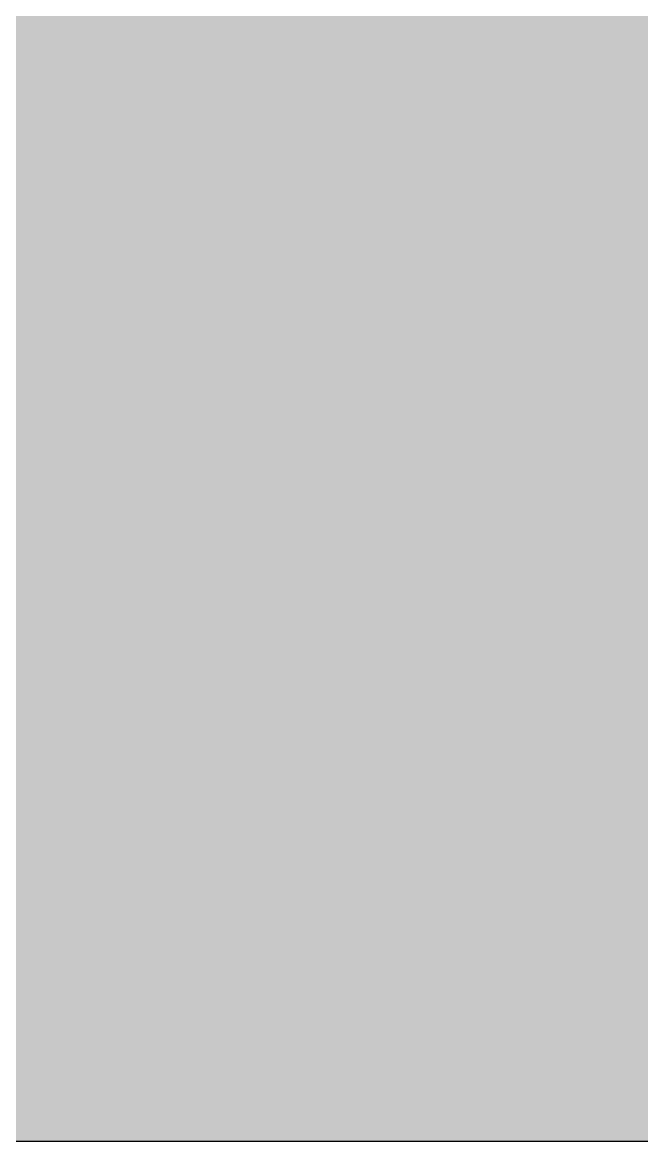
# Model space of a CAD drawing. Header units: millimetres. Extents: x 0 to 423, y 0 to 176.
# Drawn here: x 193.3 to 258.2, y 0.1 to 117.2 of the extents above; entities that cross this region are included whole.
import ezdxf

# ---------------------------------------------------------------- set-up
doc = ezdxf.new("R2010")
doc.units = ezdxf.units.MM

msp = doc.modelspace()

# ---------------------------------------------------------------- hatches: boundary and pattern name
msp.add_hatch(color=254).paths.add_polyline_path([(21.2189, 0.0536), (20.955, 0.0533), (20.6934, 0.0584), (20.4292, 0.066), (20.1676, 0.0787), (19.906, 0.094), (19.6469, 0.1118), (19.3853, 0.1321), (19.1262, 0.1549), (18.8671, 0.1829), (18.608, 0.2134), (18.349, 0.2464), (18.0924, 0.2845), (17.8359, 0.3251), (17.5793, 0.3683), (17.3253, 0.414), (17.0688, 0.4623), (16.8148, 0.5156), (16.5633, 0.5715), (16.3093, 0.6299), (16.0579, 0.6909), (15.809, 0.7544), (15.56, 0.823), (15.3111, 0.8941), (15.0622, 0.9677), (14.8158, 1.0439), (14.5694, 1.1227), (14.3256, 1.2065), (14.0818, 1.2903), (13.8379, 1.3792), (13.5966, 1.4707), (13.3579, 1.5646), (13.1191, 1.6637), (12.8803, 1.7628), (12.6441, 1.8669), (12.4079, 1.9736), (12.1742, 2.0803), (11.9405, 2.192), (11.7094, 2.3089), (11.4808, 2.4257), (11.2522, 2.5451), (11.0236, 2.6695), (10.7975, 2.794), (10.574, 2.9235), (10.3505, 3.0556), (10.1295, 3.1877), (9.9111, 3.3249), (9.6926, 3.4646), (9.4742, 3.6068), (9.2608, 3.7541), (9.0475, 3.9014), (8.8341, 4.0513), (8.6258, 4.2037), (8.4176, 4.3612), (8.2118, 4.5187), (8.0061, 4.6812), (7.8029, 4.8438), (7.6022, 5.0114), (7.4041, 5.1816), (7.206, 5.3518), (7.0129, 5.527), (6.8174, 5.7048), (6.6269, 5.8826), (6.4389, 6.0655), (6.2509, 6.2509), (6.0655, 6.4389), (5.8852, 6.6269), (5.7048, 6.8174), (5.527, 7.0104), (5.3518, 7.206), (5.1816, 7.4041), (5.0114, 7.6022), (4.8463, 7.8029), (4.6812, 8.0061), (4.5187, 8.2118), (4.3612, 8.4176), (4.2062, 8.6258), (4.0513, 8.8341), (3.9014, 9.0475), (3.7541, 9.2608), (3.6068, 9.4742), (3.4646, 9.6926), (3.3249, 9.9085), (3.1877, 10.1295), (3.0556, 10.3505), (2.9235, 10.574), (2.794, 10.7975), (2.6695, 11.0236), (2.5451, 11.2522), (2.4257, 11.4808), (2.3063, 11.7094), (2.192, 11.9405), (2.0803, 12.1742), (1.971, 12.4079), (1.8669, 12.6441), (1.7628, 12.8803), (1.6637, 13.1191), (1.5646, 13.3579), (1.4707, 13.5966), (1.3792, 13.8379), (1.2903, 14.0818), (1.2065, 14.3256), (1.1227, 14.5694), (1.0439, 14.8158), (0.9652, 15.0622), (0.8915, 15.3111), (0.823, 15.56), (0.7544, 15.809), (0.6883, 16.0604), (0.6274, 16.3093), (0.569, 16.5633), (0.5131, 16.8148), (0.4623, 17.0688), (0.4115, 17.3253), (0.3658, 17.5793), (0.3226, 17.8359), (0.2819, 18.0924), (0.2464, 18.3515), (0.2134, 18.608), (0.1829, 18.8671), (0.1549, 19.1262), (0.1295, 19.3878), (0.1092, 19.6469), (0.0914, 19.9085), (0.0762, 20.1701), (0.066, 20.4318), (0.0584, 20.6934), (0.0533, 20.955), (0.0508, 21.2192), (0.0522, 155.2758), (0.0533, 155.5369), (0.0584, 155.8011), (0.066, 156.0627), (0.0762, 156.3243), (0.0914, 156.5859), (0.1092, 156.845), (0.1295, 157.1066), (0.1549, 157.3657), (0.1829, 157.6248), (0.2134, 157.8839), (0.2464, 158.1429), (0.2819, 158.3995), (0.3226, 158.656), (0.3658, 158.9126), (0.4115, 159.1691), (0.4623, 159.4231), (0.5131, 159.6771), (0.569, 159.9286), (0.6274, 160.1826), (0.6883, 160.434), (0.7544, 160.6829), (0.823, 160.9344), (0.8915, 161.1833), (0.9652, 161.4297), (1.0439, 161.6761), (1.1227, 161.9225), (1.2065, 162.1663), (1.2903, 162.4101), (1.3792, 162.654), (1.4707, 162.8953), (1.5646, 163.134), (1.6637, 163.3728), (1.7628, 163.6116), (1.8669, 163.8478), (1.971, 164.084), (2.0803, 164.3177), (2.192, 164.5514), (2.3063, 164.7825), (2.4257, 165.0111), (2.5451, 165.2397), (2.6695, 165.4683), (2.794, 165.6944), (2.9235, 165.9179), (3.0556, 166.1414), (3.1877, 166.3624), (3.3249, 166.5834), (3.4646, 166.7993), (3.6068, 167.0177), (3.7541, 167.2311), (3.9014, 167.4444), (4.0513, 167.6578), (4.2062, 167.8661), (4.3612, 168.0743), (4.5187, 168.2801), (4.6812, 168.4858), (4.8463, 168.689), (5.0114, 168.8897), (5.1816, 169.0878), (5.3518, 169.2859), (5.527, 169.4815), (5.7048, 169.6745), (5.8852, 169.865), (6.0655, 170.053), (6.2509, 170.241), (6.4389, 170.4264), (6.6269, 170.6093), (6.8174, 170.7871), (7.0129, 170.9649), (7.206, 171.1401), (7.4041, 171.3103), (7.6022, 171.4805), (7.8029, 171.6481), (8.0061, 171.8107), (8.2118, 171.9732), (8.4176, 172.1307), (8.6258, 172.2882), (8.8341, 172.4406), (9.0475, 172.5905), (9.2608, 172.7378), (9.4742, 172.8851), (9.6926, 173.0273), (9.9111, 173.167), (10.1295, 173.3042), (10.3505, 173.4388), (10.574, 173.5684), (10.7975, 173.6979), (11.0236, 173.8249), (11.2522, 173.9468), (11.4808, 174.0662), (11.7094, 174.1856), (11.9405, 174.2999), (12.1742, 174.4116), (12.4079, 174.5209), (12.6441, 174.625), (12.8803, 174.7291), (13.1191, 174.8307), (13.3579, 174.9273), (13.5966, 175.0212), (13.8379, 175.1127), (14.0818, 175.2016), (14.3256, 175.2879), (14.5694, 175.3692), (14.8158, 175.4505), (15.0622, 175.5267), (15.3111, 175.6004), (15.56, 175.6715), (15.809, 175.7375), (16.0579, 175.8036), (16.3093, 175.8645), (16.5633, 175.9229), (16.8148, 175.9788), (17.0688, 176.0296), (17.3253, 176.0804), (17.5793, 176.1261), (17.8359, 176.1693), (18.0924, 176.21), (18.349, 176.2455), (18.608, 176.2785), (18.8671, 176.309), (19.1262, 176.337), (19.3853, 176.3624), (19.6469, 176.3827), (19.906, 176.4005), (20.1676, 176.4157), (20.4292, 176.4259), (20.6934, 176.4335), (20.955, 176.4386), (21.2166, 176.4411), (402.2189, 176.4425), (402.4808, 176.4386), (402.7424, 176.4335), (403.0066, 176.4259), (403.2682, 176.4157), (403.5298, 176.4005), (403.7889, 176.3827), (404.0505, 176.3624), (404.3096, 176.337), (404.5687, 176.309), (404.8277, 176.2785), (405.0868, 176.2455), (405.3434, 176.21), (405.5999, 176.1693), (405.8564, 176.1261), (406.113, 176.0804), (406.367, 176.0296), (406.621, 175.9788), (406.875, 175.9229), (407.1264, 175.8645), (407.3779, 175.8036), (407.6268, 175.7375), (407.8783, 175.6715), (408.1272, 175.6004), (408.3736, 175.5267), (408.62, 175.4505), (408.8663, 175.3692), (409.1102, 175.2879), (409.354, 175.2016), (409.5979, 175.1127), (409.8392, 175.0212), (410.0805, 174.9273), (410.3192, 174.8307), (410.5554, 174.7291), (410.7942, 174.625), (411.0279, 174.5209), (411.2616, 174.4116), (411.4952, 174.2999), (411.7264, 174.1856), (411.9575, 174.0662), (412.1861, 173.9468), (412.4122, 173.8249), (412.6382, 173.6979), (412.8643, 173.5684), (413.0853, 173.4388), (413.3063, 173.3042), (413.5272, 173.167), (413.7457, 173.0273), (413.9616, 172.8851), (414.1775, 172.7378), (414.3908, 172.5905), (414.6017, 172.4406), (414.8125, 172.2882), (415.0208, 172.1307), (415.2265, 171.9732), (415.4297, 171.8107), (415.6329, 171.6481), (415.8336, 171.4805), (416.0342, 171.3103), (416.2298, 171.1401), (416.4254, 170.9649), (416.6184, 170.7871), (416.8089, 170.6093), (416.9994, 170.4264), (417.1848, 170.241), (417.3703, 170.053), (417.5531, 169.865), (417.7335, 169.6745), (417.9087, 169.4815), (418.084, 169.2859), (418.2567, 169.0878), (418.4244, 168.8897), (418.592, 168.689), (418.7546, 168.4858), (418.9171, 168.2801), (419.0746, 168.0743), (419.2321, 167.8661), (419.3845, 167.6578), (419.5369, 167.4444), (419.6842, 167.2311), (419.829, 167.0177), (419.9712, 166.7993), (420.1109, 166.5834), (420.2481, 166.3624), (420.3827, 166.1414), (420.5148, 165.9179), (420.6418, 165.6944), (420.7688, 165.4683), (420.8907, 165.2397), (421.0126, 165.0111), (421.1295, 164.7825), (421.2438, 164.5514), (421.3555, 164.3177), (421.4647, 164.084), (421.5689, 163.8478), (421.673, 163.6116), (421.7746, 163.3728), (421.8711, 163.134), (421.9651, 162.8953), (422.0566, 162.654), (422.1455, 162.4101), (422.2318, 162.1663), (422.3131, 161.9225), (422.3918, 161.6761), (422.4706, 161.4297), (422.5442, 161.1833), (422.6128, 160.9344), (422.6814, 160.6829), (422.7449, 160.434), (422.8084, 160.1826), (422.8668, 159.9286), (422.9227, 159.6771), (422.9735, 159.4231), (423.0243, 159.1691), (423.07, 158.9126), (423.1132, 158.656), (423.1513, 158.3995), (423.1894, 158.1429), (423.2224, 157.8839), (423.2529, 157.6248), (423.2808, 157.3657), (423.3037, 157.1066), (423.3266, 156.845), (423.3443, 156.5859), (423.357, 156.3243), (423.3697, 156.0627), (423.3774, 155.8011), (423.3824, 155.5369), (423.385, 155.2753), (423.3855, 21.2203), (423.3824, 20.955), (423.3774, 20.6934), (423.3697, 20.4318), (423.357, 20.1701), (423.3443, 19.9085), (423.3266, 19.6469), (423.3037, 19.3878), (423.2808, 19.1262), (423.2529, 18.8671), (423.2224, 18.608), (423.1894, 18.3515), (423.1513, 18.0924), (423.1132, 17.8359), (423.07, 17.5793), (423.0243, 17.3253), (422.9735, 17.0688), (422.9227, 16.8148), (422.8668, 16.5633), (422.8084, 16.3093), (422.7449, 16.0604), (422.6814, 15.809), (422.6128, 15.56), (422.5442, 15.3111), (422.4706, 15.0622), (422.3918, 14.8158), (422.3131, 14.5694), (422.2318, 14.3256), (422.1455, 14.0818), (422.0566, 13.8379), (421.9651, 13.5966), (421.8711, 13.3579), (421.7746, 13.1191), (421.673, 12.8803), (421.5689, 12.6441), (421.4647, 12.4079), (421.3555, 12.1742), (421.2438, 11.9405), (421.1295, 11.7094), (421.0126, 11.4808), (420.8907, 11.2522), (420.7688, 11.0236), (420.6418, 10.7975), (420.5148, 10.574), (420.3827, 10.3505), (420.2481, 10.1295), (420.1109, 9.9085), (419.9712, 9.6926), (419.829, 9.4742), (419.6842, 9.2608), (419.5369, 9.0475), (419.3845, 8.8341), (419.2321, 8.6258), (419.0746, 8.4176), (418.9171, 8.2118), (418.7546, 8.0061), (418.592, 7.8029), (418.4244, 7.6022), (418.2567, 7.4041), (418.084, 7.206), (417.9087, 7.0104), (417.7335, 6.8174), (417.5531, 6.6269), (417.3703, 6.4389), (417.1848, 6.2509), (416.9994, 6.0655), (416.8089, 5.8826), (416.6184, 5.7048), (416.4254, 5.527), (416.2298, 5.3518), (416.0342, 5.1816), (415.8336, 5.0114), (415.6329, 4.8438), (415.4297, 4.6812), (415.2265, 4.5187), (415.0208, 4.3612), (414.8125, 4.2037), (414.6017, 4.0513), (414.3908, 3.9014), (414.1775, 3.7541), (413.9616, 3.6068), (413.7457, 3.4646), (413.5272, 3.3249), (413.3063, 3.1877), (413.0853, 3.0556), (412.8643, 2.9235), (412.6382, 2.794), (412.4122, 2.6695), (412.1861, 2.5451), (411.9575, 2.4257), (411.7264, 2.3089), (411.4952, 2.192), (411.2616, 2.0803), (411.0279, 1.9736), (410.7942, 1.8669), (410.5554, 1.7628), (410.3192, 1.6637), (410.0805, 1.5646), (409.8392, 1.4707), (409.5979, 1.3792), (409.354, 1.2903), (409.1102, 1.2065), (408.8663, 1.1227), (408.62, 1.0439), (408.3736, 0.9677), (408.1272, 0.8941), (407.8783, 0.823), (407.6268, 0.7544), (407.3779, 0.6909), (407.1264, 0.6299), (406.875, 0.5715), (406.621, 0.5156), (406.367, 0.4623), (406.113, 0.414), (405.8564, 0.3683), (405.5999, 0.3251), (405.3434, 0.2845), (405.0868, 0.2464), (404.8277, 0.2134), (404.5687, 0.1829), (404.3096, 0.1549), (404.0505, 0.1321), (403.7889, 0.1118), (403.5298, 0.094), (403.2682, 0.0787), (403.0066, 0.066), (402.7424, 0.0584), (402.4808, 0.0533), (402.2166, 0.0533)])
h = msp.add_hatch(color=59)
h.paths.add_polyline_path([(21.2189, 5.3453), (21.021, 5.3442), (20.8229, 5.3492), (20.6273, 5.3543), (20.4318, 5.3645), (20.2336, 5.3746), (20.0381, 5.3873), (19.8425, 5.4026), (19.6494, 5.4229), (19.4539, 5.4432), (19.2608, 5.4661), (19.0678, 5.4915), (18.8747, 5.5169), (18.6817, 5.5474), (18.4887, 5.5804), (18.2982, 5.6159), (18.1077, 5.6515), (17.9172, 5.6921), (17.7267, 5.7328), (17.5362, 5.776), (17.3482, 5.8217), (17.1602, 5.8699), (16.9723, 5.9207), (16.7869, 5.9741), (16.6014, 6.03), (16.416, 6.0884), (16.2306, 6.1468), (16.0477, 6.2103), (15.8648, 6.2738), (15.6845, 6.3398), (15.5016, 6.4084), (15.3213, 6.4795), (15.1435, 6.5532), (14.9657, 6.6269), (14.7879, 6.7056), (14.6101, 6.7843), (14.4348, 6.8656), (14.2596, 6.9494), (14.0868, 7.0358), (13.9141, 7.1222), (13.7439, 7.2136), (13.5712, 7.305), (13.4036, 7.4016), (13.2359, 7.4981), (13.0683, 7.5946), (12.9007, 7.6962), (12.7356, 7.7978), (12.573, 7.9045), (12.4104, 8.0112), (12.2504, 8.1204), (12.0904, 8.2296), (11.9304, 8.3439), (11.7729, 8.4582), (11.618, 8.575), (11.463, 8.6944), (11.3081, 8.8163), (11.1582, 8.9383), (11.0058, 9.0627), (10.856, 9.1897), (10.7086, 9.3193), (10.5639, 9.4513), (10.4191, 9.5834), (10.2743, 9.718), (10.1321, 9.8552), (9.9924, 9.9924), (9.8527, 10.1346), (9.718, 10.2743), (9.5834, 10.4191), (9.4488, 10.5639), (9.3193, 10.7112), (9.1897, 10.8585), (9.0627, 11.0058), (8.9383, 11.1582), (8.8138, 11.3106), (8.6944, 11.463), (8.575, 11.618), (8.4582, 11.7729), (8.3439, 11.9304), (8.2296, 12.0904), (8.1178, 12.2504), (8.0112, 12.4104), (7.9019, 12.573), (7.7978, 12.7381), (7.6962, 12.9007), (7.5946, 13.0683), (7.4955, 13.2359), (7.399, 13.4036), (7.305, 13.5712), (7.2136, 13.7439), (7.1222, 13.9141), (7.0358, 14.0868), (6.9494, 14.2596), (6.8656, 14.4348), (6.7843, 14.6101), (6.7031, 14.7879), (6.6269, 14.9657), (6.5507, 15.1435), (6.477, 15.3213), (6.4084, 15.5016), (6.3398, 15.6845), (6.2713, 15.8648), (6.2078, 16.0477), (6.1468, 16.2306), (6.0858, 16.416), (6.03, 16.6014), (5.9741, 16.7869), (5.9207, 16.9748), (5.8699, 17.1602), (5.8217, 17.3482), (5.776, 17.5362), (5.7302, 17.7267), (5.6896, 17.9172), (5.6515, 18.1077), (5.6134, 18.2982), (5.5778, 18.4887), (5.5474, 18.6817), (5.5169, 18.8747), (5.4889, 19.0678), (5.4635, 19.2608), (5.4407, 19.4539), (5.4204, 19.6494), (5.4026, 19.845), (5.3873, 20.0406), (5.3721, 20.2362), (5.3619, 20.4318), (5.3543, 20.6273), (5.3467, 20.8255), (5.3442, 21.021), (5.3416, 21.2192), (5.3439, 155.2758), (5.3442, 155.4709), (5.3467, 155.669), (5.3543, 155.8646), (5.3619, 156.0627), (5.3721, 156.2583), (5.3873, 156.4538), (5.4026, 156.6494), (5.4204, 156.8425), (5.4407, 157.038), (5.4635, 157.2311), (5.4889, 157.4267), (5.5169, 157.6197), (5.5474, 157.8102), (5.5778, 158.0032), (5.6134, 158.1937), (5.6515, 158.3868), (5.6896, 158.5773), (5.7302, 158.7652), (5.776, 158.9557), (5.8217, 159.1437), (5.8699, 159.3317), (5.9207, 159.5196), (5.9741, 159.705), (6.03, 159.8905), (6.0858, 160.0759), (6.1468, 160.2613), (6.2078, 160.4442), (6.2713, 160.6271), (6.3398, 160.8074), (6.4084, 160.9903), (6.477, 161.1706), (6.5507, 161.3484), (6.6269, 161.5288), (6.7031, 161.704), (6.7843, 161.8818), (6.8656, 162.0571), (6.9494, 162.2323), (7.0358, 162.4051), (7.1222, 162.5778), (7.2136, 162.7505), (7.305, 162.9207), (7.399, 163.0883), (7.4955, 163.2585), (7.5946, 163.4236), (7.6962, 163.5912), (7.7978, 163.7563), (7.9019, 163.9189), (8.0112, 164.0815), (8.1178, 164.244), (8.2296, 164.4015), (8.3439, 164.5615), (8.4582, 164.719), (8.575, 164.8739), (8.6944, 165.0289), (8.8138, 165.1838), (8.9383, 165.3362), (9.0627, 165.4861), (9.1897, 165.6359), (9.3193, 165.7833), (9.4488, 165.9306), (9.5834, 166.0754), (9.718, 166.2176), (9.8527, 166.3598), (9.9924, 166.4995), (10.1321, 166.6392), (10.2743, 166.7764), (10.4191, 166.911), (10.5639, 167.0431), (10.7086, 167.1726), (10.856, 167.3022), (11.0058, 167.4292), (11.1582, 167.5536), (11.3081, 167.6781), (11.463, 167.7975), (11.618, 167.9169), (11.7729, 168.0337), (11.9304, 168.1505), (12.0904, 168.2623), (12.2504, 168.3741), (12.4104, 168.4833), (12.573, 168.59), (12.7356, 168.6941), (12.9007, 168.7957), (13.0683, 168.8973), (13.2359, 168.9964), (13.4036, 169.0929), (13.5712, 169.1869), (13.7439, 169.2783), (13.9141, 169.3697), (14.0868, 169.4586), (14.2596, 169.5425), (14.4348, 169.6263), (14.6101, 169.7101), (14.7879, 169.7888), (14.9657, 169.865), (15.1435, 169.9412), (15.3213, 170.0149), (15.5016, 170.0835), (15.6845, 170.1546), (15.8648, 170.2206), (16.0477, 170.2841), (16.2306, 170.3451), (16.416, 170.4061), (16.6014, 170.4619), (16.7869, 170.5178), (16.9723, 170.5712), (17.1602, 170.622), (17.3482, 170.6702), (17.5362, 170.7159), (17.7267, 170.7617), (17.9172, 170.8023), (18.1077, 170.8404), (18.2982, 170.8785), (18.4887, 170.9141), (18.6817, 170.9445), (18.8747, 170.975), (19.0678, 171.003), (19.2608, 171.0284), (19.4539, 171.0512), (19.6494, 171.0715), (19.8425, 171.0893), (20.0381, 171.1046), (20.2336, 171.1198), (20.4318, 171.13), (20.6273, 171.1376), (20.8229, 171.1452), (21.021, 171.1477), (21.2166, 171.1503), (402.2189, 171.1508), (402.4147, 171.1477), (402.6129, 171.1452), (402.8084, 171.1376), (403.004, 171.13), (403.2021, 171.1198), (403.3977, 171.1046), (403.5933, 171.0893), (403.7863, 171.0715), (403.9819, 171.0512), (404.175, 171.0284), (404.368, 171.003), (404.5636, 170.975), (404.7541, 170.9445), (404.9471, 170.9141), (405.1376, 170.8785), (405.3307, 170.8404), (405.5212, 170.8023), (405.7091, 170.7617), (405.8996, 170.7159), (406.0876, 170.6702), (406.2755, 170.622), (406.4635, 170.5712), (406.6489, 170.5178), (406.8343, 170.4619), (407.0198, 170.4061), (407.2052, 170.3451), (407.3881, 170.2841), (407.5709, 170.2206), (407.7538, 170.1546), (407.9342, 170.0835), (408.1145, 170.0149), (408.2923, 169.9412), (408.4726, 169.865), (408.6504, 169.7888), (408.8257, 169.7101), (409.001, 169.6263), (409.1762, 169.5425), (409.3489, 169.4586), (409.5217, 169.3697), (409.6944, 169.2783), (409.8646, 169.1869), (410.0347, 169.0929), (410.2024, 168.9964), (410.37, 168.8973), (410.5351, 168.7957), (410.7002, 168.6941), (410.8628, 168.59), (411.0253, 168.4833), (411.1879, 168.3741), (411.3479, 168.2623), (411.5054, 168.1505), (411.6629, 168.0337), (411.8178, 167.9169), (411.9728, 167.7975), (412.1277, 167.6781), (412.2801, 167.5536), (412.43, 167.4292), (412.5798, 167.3022), (412.7271, 167.1726), (412.8719, 167.0431), (413.0167, 166.911), (413.1615, 166.7764), (413.3037, 166.6392), (413.4434, 166.4995), (413.5831, 166.3598), (413.7177, 166.2176), (413.8524, 166.0754), (413.987, 165.9306), (414.1165, 165.7833), (414.2461, 165.6359), (414.3731, 165.4861), (414.4975, 165.3362), (414.622, 165.1838), (414.7414, 165.0289), (414.8607, 164.8739), (414.9776, 164.719), (415.0944, 164.5615), (415.2062, 164.4015), (415.3179, 164.244), (415.4272, 164.0815), (415.5338, 163.9189), (415.638, 163.7563), (415.7396, 163.5912), (415.8412, 163.4236), (415.9402, 163.2585), (416.0368, 163.0883), (416.1307, 162.9207), (416.2222, 162.7505), (416.3136, 162.5778), (416.4025, 162.4051), (416.4863, 162.2323), (416.5702, 162.0571), (416.6514, 161.8818), (416.7327, 161.704), (416.8089, 161.5288), (416.8851, 161.3484), (416.9588, 161.1706), (417.0274, 160.9903), (417.0959, 160.8074), (417.1645, 160.6271), (417.228, 160.4442), (417.289, 160.2613), (417.3499, 160.0759), (417.4058, 159.8905), (417.4617, 159.705), (417.515, 159.5196), (417.5658, 159.3317), (417.6141, 159.1437), (417.6598, 158.9557), (417.703, 158.7652), (417.7462, 158.5773), (417.7843, 158.3868), (417.8224, 158.1937), (417.8554, 158.0032), (417.8884, 157.8102), (417.9189, 157.6197), (417.9468, 157.4267), (417.9722, 157.2311), (417.9951, 157.038), (418.0154, 156.8425), (418.0332, 156.6494), (418.0484, 156.4538), (418.0611, 156.2583), (418.0738, 156.0627), (418.0815, 155.8646), (418.0865, 155.669), (418.0916, 155.4709), (418.0916, 155.2753), (418.0939, 21.2203), (418.0916, 21.021), (418.0865, 20.8255), (418.0815, 20.6273), (418.0738, 20.4318), (418.0611, 20.2362), (418.0484, 20.0406), (418.0332, 19.845), (418.0154, 19.6494), (417.9951, 19.4539), (417.9722, 19.2608), (417.9468, 19.0678), (417.9189, 18.8747), (417.8884, 18.6817), (417.8554, 18.4887), (417.8224, 18.2982), (417.7843, 18.1077), (417.7462, 17.9172), (417.703, 17.7267), (417.6598, 17.5362), (417.6141, 17.3482), (417.5658, 17.1602), (417.515, 16.9748), (417.4617, 16.7869), (417.4058, 16.6014), (417.3499, 16.416), (417.289, 16.2306), (417.228, 16.0477), (417.1645, 15.8648), (417.0959, 15.6845), (417.0274, 15.5016), (416.9588, 15.3213), (416.8851, 15.1435), (416.8089, 14.9657), (416.7327, 14.7879), (416.6514, 14.6101), (416.5702, 14.4348), (416.4863, 14.2596), (416.4025, 14.0868), (416.3136, 13.9141), (416.2222, 13.7439), (416.1307, 13.5712), (416.0368, 13.4036), (415.9402, 13.2359), (415.8412, 13.0683), (415.7396, 12.9007), (415.638, 12.7381), (415.5338, 12.573), (415.4272, 12.4104), (415.3179, 12.2504), (415.2062, 12.0904), (415.0944, 11.9304), (414.9776, 11.7729), (414.8607, 11.618), (414.7414, 11.463), (414.622, 11.3106), (414.4975, 11.1582), (414.3731, 11.0058), (414.2461, 10.8585), (414.1165, 10.7112), (413.987, 10.5639), (413.8524, 10.4191), (413.7177, 10.2743), (413.5831, 10.1346), (413.4434, 9.9924), (413.3037, 9.8552), (413.1615, 9.718), (413.0167, 9.5834), (412.8719, 9.4513), (412.7271, 9.3193), (412.5798, 9.1897), (412.43, 9.0627), (412.2801, 8.9383), (412.1277, 8.8163), (411.9728, 8.6944), (411.8178, 8.575), (411.6629, 8.4582), (411.5054, 8.3439), (411.3479, 8.2296), (411.1879, 8.1204), (411.0253, 8.0112), (410.8628, 7.9045), (410.7002, 7.7978), (410.5351, 7.6962), (410.37, 7.5946), (410.2024, 7.4981), (410.0347, 7.4016), (409.8646, 7.305), (409.6944, 7.2136), (409.5217, 7.1222), (409.3489, 7.0358), (409.1762, 6.9494), (409.001, 6.8656), (408.8257, 6.7843), (408.6504, 6.7056), (408.4726, 6.6269), (408.2923, 6.5532), (408.1145, 6.4795), (407.9342, 6.4084), (407.7538, 6.3398), (407.5709, 6.2738), (407.3881, 6.2103), (407.2052, 6.1468), (407.0198, 6.0884), (406.8343, 6.03), (406.6489, 5.9741), (406.4635, 5.9207), (406.2755, 5.8699), (406.0876, 5.8217), (405.8996, 5.776), (405.7091, 5.7328), (405.5212, 5.6921), (405.3307, 5.6515), (405.1376, 5.6159), (404.9471, 5.5804), (404.7541, 5.5474), (404.5636, 5.5169), (404.368, 5.4915), (404.175, 5.4661), (403.9819, 5.4432), (403.7863, 5.4229), (403.5933, 5.4026), (403.3977, 5.3873), (403.2021, 5.3746), (403.004, 5.3645), (402.8084, 5.3543), (402.6129, 5.3492), (402.4147, 5.3442), (402.2166, 5.3442)])
h.paths.add_polyline_path([(21.2189, 12.4008), (20.9906, 12.4028), (20.7645, 12.4104), (20.5384, 12.4257), (20.3149, 12.446), (20.0939, 12.4714), (19.8755, 12.5019), (19.6571, 12.5374), (19.4412, 12.5781), (19.2253, 12.6263), (19.0144, 12.6771), (18.8036, 12.733), (18.5953, 12.7965), (18.3896, 12.8626), (18.1864, 12.9337), (17.9832, 13.0124), (17.7851, 13.0937), (17.5895, 13.1775), (17.3939, 13.269), (17.2034, 13.3655), (17.0155, 13.4645), (16.8275, 13.5687), (16.6446, 13.6754), (16.4643, 13.7897), (16.2865, 13.9065), (16.1138, 14.0259), (15.941, 14.1503), (15.7734, 14.2799), (15.6083, 14.4145), (15.4457, 14.5491), (15.2883, 14.6914), (15.1333, 14.8336), (14.9809, 14.9835), (14.8336, 15.1333), (14.6888, 15.2883), (14.5491, 15.4483), (14.412, 15.6083), (14.2799, 15.7734), (14.1503, 15.941), (14.0259, 16.1138), (13.904, 16.2865), (13.7871, 16.4643), (13.6754, 16.6446), (13.5661, 16.83), (13.462, 17.0155), (13.3629, 17.2034), (13.269, 17.3939), (13.1775, 17.5895), (13.0912, 17.7851), (13.0099, 17.9857), (12.9337, 18.1864), (12.8626, 18.3896), (12.794, 18.5953), (12.733, 18.8036), (12.6771, 19.0144), (12.6238, 19.2278), (12.5781, 19.4412), (12.5349, 19.6571), (12.4993, 19.8755), (12.4689, 20.0965), (12.4435, 20.3175), (12.4231, 20.541), (12.4104, 20.7645), (12.4003, 20.9906), (12.3977, 21.2192), (12.3994, 155.2758), (12.4003, 155.5013), (12.4104, 155.7274), (12.4231, 155.9535), (12.4435, 156.177), (12.4689, 156.398), (12.4993, 156.6164), (12.5349, 156.8348), (12.5781, 157.0507), (12.6238, 157.2666), (12.6771, 157.4775), (12.733, 157.6883), (12.794, 157.8966), (12.8626, 158.1023), (12.9337, 158.3055), (13.0099, 158.5087), (13.0912, 158.7068), (13.1775, 158.9024), (13.269, 159.098), (13.3629, 159.2885), (13.462, 159.479), (13.5661, 159.6644), (13.6754, 159.8473), (13.7871, 160.0276), (13.904, 160.2054), (14.0259, 160.3807), (14.1503, 160.5509), (14.2799, 160.7185), (14.412, 160.8836), (14.5491, 161.0462), (14.6888, 161.2036), (14.8336, 161.3586), (14.9809, 161.511), (15.1333, 161.6583), (15.2883, 161.8031), (15.4457, 161.9428), (15.6083, 162.0799), (15.7734, 162.212), (15.941, 162.3416), (16.1138, 162.466), (16.2865, 162.5879), (16.4643, 162.7048), (16.6446, 162.8165), (16.8275, 162.9258), (17.0155, 163.0299), (17.2034, 163.129), (17.3939, 163.2229), (17.5895, 163.3144), (17.7851, 163.4007), (17.9832, 163.482), (18.1864, 163.5582), (18.3896, 163.6293), (18.5953, 163.6979), (18.8036, 163.7589), (19.0144, 163.8173), (19.2253, 163.8681), (19.4412, 163.9138), (19.6571, 163.957), (19.8755, 163.9926), (20.0939, 164.023), (20.3149, 164.0484), (20.5384, 164.0688), (20.7645, 164.0815), (20.9906, 164.0916), (21.2166, 164.0942), (402.2189, 164.0953), (402.4452, 164.0916), (402.6713, 164.0815), (402.8973, 164.0688), (403.1183, 164.0484), (403.3418, 164.023), (403.5603, 163.9926), (403.7787, 163.957), (403.9946, 163.9138), (404.2105, 163.8681), (404.4213, 163.8173), (404.6322, 163.7589), (404.8404, 163.6979), (405.0462, 163.6293), (405.2494, 163.5582), (405.4526, 163.482), (405.6507, 163.4007), (405.8463, 163.3144), (406.0419, 163.2229), (406.2324, 163.129), (406.4229, 163.0299), (406.6083, 162.9258), (406.7912, 162.8165), (406.9715, 162.7048), (407.1493, 162.5879), (407.3246, 162.466), (407.4947, 162.3416), (407.6624, 162.212), (407.8275, 162.0799), (407.99, 161.9428), (408.1475, 161.8031), (408.3025, 161.6583), (408.4549, 161.511), (408.6022, 161.3586), (408.747, 161.2036), (408.8867, 161.0462), (409.0238, 160.8836), (409.1559, 160.7185), (409.2854, 160.5509), (409.4099, 160.3807), (409.5318, 160.2054), (409.6487, 160.0276), (409.7604, 159.8473), (409.8696, 159.6644), (409.9738, 159.479), (410.0728, 159.2885), (410.1668, 159.098), (410.2583, 158.9024), (410.3446, 158.7068), (410.4259, 158.5087), (410.5021, 158.3055), (410.5732, 158.1023), (410.6418, 157.8966), (410.7028, 157.6883), (410.7586, 157.4775), (410.812, 157.2666), (410.8577, 157.0507), (410.8983, 156.8348), (410.9364, 156.6164), (410.9669, 156.398), (410.9923, 156.177), (411.0101, 155.9535), (411.0253, 155.7274), (411.033, 155.5013), (411.038, 155.2753), (411.0383, 21.2203), (411.033, 20.9906), (411.0253, 20.7645), (411.0101, 20.541), (410.9923, 20.3175), (410.9669, 20.0965), (410.9364, 19.8755), (410.8983, 19.6571), (410.8577, 19.4412), (410.812, 19.2278), (410.7586, 19.0144), (410.7028, 18.8036), (410.6418, 18.5953), (410.5732, 18.3896), (410.5021, 18.1864), (410.4259, 17.9857), (410.3446, 17.7851), (410.2583, 17.5895), (410.1668, 17.3939), (410.0728, 17.2034), (409.9738, 17.0155), (409.8696, 16.83), (409.7604, 16.6446), (409.6487, 16.4643), (409.5318, 16.2865), (409.4099, 16.1138), (409.2854, 15.941), (409.1559, 15.7734), (409.0238, 15.6083), (408.8867, 15.4483), (408.747, 15.2883), (408.6022, 15.1333), (408.4549, 14.9835), (408.3025, 14.8336), (408.1475, 14.6914), (407.99, 14.5491), (407.8275, 14.4145), (407.6624, 14.2799), (407.4947, 14.1503), (407.3246, 14.0259), (407.1493, 13.9065), (406.9715, 13.7897), (406.7912, 13.6754), (406.6083, 13.5687), (406.4229, 13.4645), (406.2324, 13.3655), (406.0419, 13.269), (405.8463, 13.1775), (405.6507, 13.0937), (405.4526, 13.0124), (405.2494, 12.9337), (405.0462, 12.8626), (404.8404, 12.7965), (404.6322, 12.733), (404.4213, 12.6771), (404.2105, 12.6263), (403.9946, 12.5781), (403.7787, 12.5374), (403.5603, 12.5019), (403.3418, 12.4714), (403.1183, 12.446), (402.8973, 12.4257), (402.6713, 12.4104), (402.4452, 12.4028), (402.2166, 12.4003)], flags=16)
h = msp.add_hatch(color=59)
edge = h.paths.add_edge_path()
edge.add_line((226.0505, 84.9849), (226.0473, 84.0892))
edge.add_line((226.0473, 84.0892), (226.0422, 83.2129))
edge.add_line((226.0422, 83.2129), (226.0321, 82.3595))
edge.add_line((226.0321, 82.3595), (226.0168, 81.5238))
edge.add_line((226.0168, 81.5238), (225.999, 80.7085))
edge.add_line((225.999, 80.7085), (225.9787, 79.9135))
edge.add_line((225.9787, 79.9135), (225.9533, 79.1388))
edge.add_line((225.9533, 79.1388), (225.9228, 78.3819))
edge.add_line((225.9228, 78.3819), (225.8873, 77.6427))
edge.add_line((225.8873, 77.6427), (225.8492, 76.9239))
edge.add_line((225.8492, 76.9239), (225.806, 76.2229))
edge.add_line((225.806, 76.2229), (225.7603, 75.5396))
edge.add_line((225.7603, 75.5396), (225.7069, 74.8767))
edge.add_line((225.7069, 74.8767), (225.6511, 74.229))
edge.add_line((225.6511, 74.229), (225.5926, 73.6016))
edge.add_line((225.5926, 73.6016), (225.5266, 72.9894))
edge.add_line((225.5266, 72.9894), (225.458, 72.3976))
edge.add_line((225.458, 72.3976), (225.3844, 71.821))
edge.add_line((225.3844, 71.821), (225.3056, 71.2597))
edge.add_line((225.3056, 71.2597), (225.2218, 70.7187))
edge.add_line((225.2218, 70.7187), (225.1354, 70.1929))
edge.add_line((225.1354, 70.1929), (225.044, 69.6824))
edge.add_line((225.044, 69.6824), (224.9475, 69.1871))
edge.add_line((224.9475, 69.1871), (224.8459, 68.7095))
edge.add_line((224.8459, 68.7095), (224.7392, 68.2473))
edge.add_line((224.7392, 68.2473), (224.6274, 67.8028))
edge.add_line((224.6274, 67.8028), (224.5106, 67.371))
edge.add_line((224.5106, 67.371), (224.3887, 66.9544))
edge.add_line((224.3887, 66.9544), (224.2642, 66.5531))
edge.add_line((224.2642, 66.5531), (224.1321, 66.167))
edge.add_line((224.1321, 66.167), (223.9975, 65.7962))
edge.add_line((223.9975, 65.7962), (223.8553, 65.438))
edge.add_line((223.8553, 65.438), (223.708, 65.0951))
edge.add_line((223.708, 65.0951), (223.5581, 64.7649))
edge.add_line((223.5581, 64.7649), (223.4006, 64.45))
edge.add_line((223.4006, 64.45), (223.2406, 64.1477))
edge.add_line((223.2406, 64.1477), (223.073, 63.8581))
edge.add_line((223.073, 63.8581), (222.9002, 63.5838))
edge.add_line((222.9002, 63.5838), (222.7224, 63.3197))
edge.add_line((222.7224, 63.3197), (222.5396, 63.0707))
edge.add_line((222.5396, 63.0707), (222.3516, 62.832))
edge.add_line((222.3516, 62.832), (222.156, 62.6085))
edge.add_line((222.156, 62.6085), (221.9579, 62.3951))
edge.add_line((221.9579, 62.3951), (221.7522, 62.1944))
edge.add_line((221.7522, 62.1944), (221.5413, 62.0039))
edge.add_line((221.5413, 62.0039), (221.3254, 61.8261))
edge.add_line((221.3254, 61.8261), (221.1045, 61.661))
edge.add_line((221.1045, 61.661), (220.8784, 61.5061))
edge.add_line((220.8784, 61.5061), (220.6447, 61.3613))
edge.add_line((220.6447, 61.3613), (220.406, 61.2292))
edge.add_line((220.406, 61.2292), (220.1621, 61.1048))
edge.add_line((220.1621, 61.1048), (219.9107, 60.993))
edge.add_line((219.9107, 60.993), (219.6541, 60.8914))
edge.add_line((219.6541, 60.8914), (219.3925, 60.7974))
edge.add_line((219.3925, 60.7974), (219.1233, 60.7162))
edge.add_line((219.1233, 60.7162), (218.8489, 60.6425))
edge.add_line((218.8489, 60.6425), (218.5695, 60.579))
edge.add_line((218.5695, 60.579), (218.2825, 60.5231))
edge.add_line((218.2825, 60.5231), (217.9904, 60.4774))
edge.add_line((217.9904, 60.4774), (217.6932, 60.4418))
edge.add_line((217.6932, 60.4418), (217.3884, 60.4139))
edge.add_line((217.3884, 60.4139), (217.076, 60.3936))
edge.add_line((217.076, 60.3936), (216.7585, 60.3809))
edge.add_line((216.7585, 60.3809), (216.4359, 60.3783))
edge.add_line((216.4359, 60.3783), (216.1134, 60.3809))
edge.add_line((216.1134, 60.3809), (215.7959, 60.3961))
edge.add_line((215.7959, 60.3961), (215.4834, 60.4215))
edge.add_line((215.4834, 60.4215), (215.1786, 60.4545))
edge.add_line((215.1786, 60.4545), (214.8815, 60.5003))
edge.add_line((214.8815, 60.5003), (214.5894, 60.5536))
edge.add_line((214.5894, 60.5536), (214.3023, 60.6171))
edge.add_line((214.3023, 60.6171), (214.0229, 60.6933))
edge.add_line((214.0229, 60.6933), (213.7486, 60.7797))
edge.add_line((213.7486, 60.7797), (213.4794, 60.8736))
edge.add_line((213.4794, 60.8736), (213.2178, 60.9803))
edge.add_line((213.2178, 60.9803), (212.9612, 61.0997))
edge.add_line((212.9612, 61.0997), (212.7123, 61.2267))
edge.add_line((212.7123, 61.2267), (212.4659, 61.3664))
edge.add_line((212.4659, 61.3664), (212.2272, 61.5188))
edge.add_line((212.2272, 61.5188), (211.9935, 61.6788))
edge.add_line((211.9935, 61.6788), (211.7674, 61.8541))
edge.add_line((211.7674, 61.8541), (211.5464, 62.037))
edge.add_line((211.5464, 62.037), (211.3305, 62.2351))
edge.add_line((211.3305, 62.2351), (211.1197, 62.4434))
edge.add_line((211.1197, 62.4434), (210.914, 62.6618))
edge.add_line((210.914, 62.6618), (210.7159, 62.8955))
edge.add_line((210.7159, 62.8955), (210.5203, 63.1393))
edge.add_line((210.5203, 63.1393), (210.3323, 63.3959))
edge.add_line((210.3323, 63.3959), (210.1494, 63.6651))
edge.add_line((210.1494, 63.6651), (209.9716, 63.9445))
edge.add_line((209.9716, 63.9445), (209.7989, 64.2391))
edge.add_line((209.7989, 64.2391), (209.6313, 64.5465))
edge.add_line((209.6313, 64.5465), (209.4713, 64.864))
edge.add_line((209.4713, 64.864), (209.3138, 65.1967))
edge.add_line((209.3138, 65.1967), (209.1639, 65.5422))
edge.add_line((209.1639, 65.5422), (209.0166, 65.9003))
edge.add_line((209.0166, 65.9003), (208.8744, 66.2711))
edge.add_line((208.8744, 66.2711), (208.7397, 66.6572))
edge.add_line((208.7397, 66.6572), (208.6077, 67.056))
edge.add_line((208.6077, 67.056), (208.4832, 67.4675))
edge.add_line((208.4832, 67.4675), (208.3613, 67.8917))
edge.add_line((208.3613, 67.8917), (208.2444, 68.3311))
edge.add_line((208.2444, 68.3311), (208.1327, 68.7857))
edge.add_line((208.1327, 68.7857), (208.0285, 69.2531))
edge.add_line((208.0285, 69.2531), (207.9269, 69.7332))
edge.add_line((207.9269, 69.7332), (207.8279, 70.231))
edge.add_line((207.8279, 70.231), (207.7364, 70.7415))
edge.add_line((207.7364, 70.7415), (207.6501, 71.2648))
edge.add_line((207.6501, 71.2648), (207.5663, 71.8033))
edge.add_line((207.5663, 71.8033), (207.4875, 72.3595))
edge.add_line((207.4875, 72.3595), (207.4139, 72.9285))
edge.add_line((207.4139, 72.9285), (207.3453, 73.5127))
edge.add_line((207.3453, 73.5127), (207.2792, 74.1096))
edge.add_line((207.2792, 74.1096), (207.2208, 74.7243))
edge.add_line((207.2208, 74.7243), (207.1649, 75.3542))
edge.add_line((207.1649, 75.3542), (207.1141, 75.9993))
edge.add_line((207.1141, 75.9993), (207.0659, 76.6597))
edge.add_line((207.0659, 76.6597), (207.0227, 77.3354))
edge.add_line((207.0227, 77.3354), (206.9846, 78.0288))
edge.add_line((206.9846, 78.0288), (206.949, 78.7349))
edge.add_line((206.949, 78.7349), (206.9211, 79.4588))
edge.add_line((206.9211, 79.4588), (206.8932, 80.198))
edge.add_line((206.8932, 80.198), (206.8728, 80.9549))
edge.add_line((206.8728, 80.9549), (206.8551, 81.727))
edge.add_line((206.8551, 81.727), (206.8398, 82.517))
edge.add_line((206.8398, 82.517), (206.8297, 83.3222))
edge.add_line((206.8297, 83.3222), (206.8246, 84.1451))
edge.add_line((206.8246, 84.1451), (206.822, 84.9833))
edge.add_line((206.822, 84.9833), (206.8246, 85.8393))
edge.add_line((206.8246, 85.8393), (206.8322, 86.6775))
edge.add_line((206.8322, 86.6775), (206.8424, 87.4954))
edge.add_line((206.8424, 87.4954), (206.8551, 88.3006))
edge.add_line((206.8551, 88.3006), (206.8754, 89.0854))
edge.add_line((206.8754, 89.0854), (206.8982, 89.855))
edge.add_line((206.8982, 89.855), (206.9262, 90.6069))
edge.add_line((206.9262, 90.6069), (206.9567, 91.3409))
edge.add_line((206.9567, 91.3409), (206.9922, 92.0598))
edge.add_line((206.9922, 92.0598), (207.0329, 92.7608))
edge.add_line((207.0329, 92.7608), (207.0786, 93.4466))
edge.add_line((207.0786, 93.4466), (207.1268, 94.1146))
edge.add_line((207.1268, 94.1146), (207.1827, 94.7674))
edge.add_line((207.1827, 94.7674), (207.2411, 95.4049))
edge.add_line((207.2411, 95.4049), (207.3021, 96.0272))
edge.add_line((207.3021, 96.0272), (207.3707, 96.6318))
edge.add_line((207.3707, 96.6318), (207.4418, 97.221))
edge.add_line((207.4418, 97.221), (207.518, 97.7976))
edge.add_line((207.518, 97.7976), (207.5993, 98.3564))
edge.add_line((207.5993, 98.3564), (207.6856, 98.9))
edge.add_line((207.6856, 98.9), (207.7745, 99.4283))
edge.add_line((207.7745, 99.4283), (207.8711, 99.9414))
edge.add_line((207.8711, 99.9414), (207.9701, 100.4418))
edge.add_line((207.9701, 100.4418), (208.0743, 100.9244))
edge.add_line((208.0743, 100.9244), (208.1835, 101.3943))
edge.add_line((208.1835, 101.3943), (208.2978, 101.8515))
edge.add_line((208.2978, 101.8515), (208.4146, 102.2909))
edge.add_line((208.4146, 102.2909), (208.5391, 102.7176))
edge.add_line((208.5391, 102.7176), (208.6686, 103.1316))
edge.add_line((208.6686, 103.1316), (208.8007, 103.5304))
edge.add_line((208.8007, 103.5304), (208.9404, 103.9165))
edge.add_line((208.9404, 103.9165), (209.0826, 104.2873))
edge.add_line((209.0826, 104.2873), (209.23, 104.6455))
edge.add_line((209.23, 104.6455), (209.3849, 104.9909))
edge.add_line((209.3849, 104.9909), (209.5424, 105.3211))
edge.add_line((209.5424, 105.3211), (209.7049, 105.6411))
edge.add_line((209.7049, 105.6411), (209.8751, 105.9459))
edge.add_line((209.8751, 105.9459), (210.0478, 106.238))
edge.add_line((210.0478, 106.238), (210.2256, 106.5174))
edge.add_line((210.2256, 106.5174), (210.4111, 106.7841))
edge.add_line((210.4111, 106.7841), (210.599, 107.0407))
edge.add_line((210.599, 107.0407), (210.7921, 107.282))
edge.add_line((210.7921, 107.282), (210.9927, 107.5131))
edge.add_line((210.9927, 107.5131), (211.1985, 107.7316))
edge.add_line((211.1985, 107.7316), (211.4067, 107.9373))
edge.add_line((211.4067, 107.9373), (211.6226, 108.1329))
edge.add_line((211.6226, 108.1329), (211.8436, 108.3158))
edge.add_line((211.8436, 108.3158), (212.0697, 108.4859))
edge.add_line((212.0697, 108.4859), (212.3008, 108.646))
edge.add_line((212.3008, 108.646), (212.537, 108.7958))
edge.add_line((212.537, 108.7958), (212.7783, 108.933))
edge.add_line((212.7783, 108.933), (213.0273, 109.06))
edge.add_line((213.0273, 109.06), (213.2813, 109.1743))
edge.add_line((213.2813, 109.1743), (213.5378, 109.2784))
edge.add_line((213.5378, 109.2784), (213.8045, 109.3724))
edge.add_line((213.8045, 109.3724), (214.0737, 109.4562))
edge.add_line((214.0737, 109.4562), (214.3481, 109.5299))
edge.add_line((214.3481, 109.5299), (214.63, 109.5934))
edge.add_line((214.63, 109.5934), (214.917, 109.6467))
edge.add_line((214.917, 109.6467), (215.2091, 109.6899))
edge.add_line((215.2091, 109.6899), (215.5063, 109.7229))
edge.add_line((215.5063, 109.7229), (215.8111, 109.7483))
edge.add_line((215.8111, 109.7483), (216.121, 109.761))
edge.add_line((216.121, 109.761), (216.4359, 109.7661))
edge.add_line((216.4359, 109.7661), (216.7509, 109.761))
edge.add_line((216.7509, 109.761), (217.0608, 109.7509))
edge.add_line((217.0608, 109.7509), (217.3656, 109.7305))
edge.add_line((217.3656, 109.7305), (217.6628, 109.7001))
edge.add_line((217.6628, 109.7001), (217.9549, 109.662))
edge.add_line((217.9549, 109.662), (218.2419, 109.6162))
edge.add_line((218.2419, 109.6162), (218.5238, 109.5578))
edge.add_line((218.5238, 109.5578), (218.7981, 109.4943))
edge.add_line((218.7981, 109.4943), (219.0699, 109.4181))
edge.add_line((219.0699, 109.4181), (219.3341, 109.3343))
edge.add_line((219.3341, 109.3343), (219.5906, 109.2403))
edge.add_line((219.5906, 109.2403), (219.8446, 109.1336))
edge.add_line((219.8446, 109.1336), (220.0935, 109.0193))
edge.add_line((220.0935, 109.0193), (220.3348, 108.8923))
edge.add_line((220.3348, 108.8923), (220.5711, 108.7577))
edge.add_line((220.5711, 108.7577), (220.8022, 108.6104))
edge.add_line((220.8022, 108.6104), (221.0283, 108.4529))
edge.add_line((221.0283, 108.4529), (221.2492, 108.2827))
edge.add_line((221.2492, 108.2827), (221.4651, 108.1024))
edge.add_line((221.4651, 108.1024), (221.676, 107.9094))
edge.add_line((221.676, 107.9094), (221.8792, 107.7036))
edge.add_line((221.8792, 107.7036), (222.0798, 107.4877))
edge.add_line((222.0798, 107.4877), (222.2729, 107.2591))
edge.add_line((222.2729, 107.2591), (222.4608, 107.0178))
edge.add_line((222.4608, 107.0178), (222.6462, 106.7638))
edge.add_line((222.6462, 106.7638), (222.824, 106.4971))
edge.add_line((222.824, 106.4971), (222.9968, 106.2177))
edge.add_line((222.9968, 106.2177), (223.1669, 105.9256))
edge.add_line((223.1669, 105.9256), (223.3295, 105.6183))
edge.add_line((223.3295, 105.6183), (223.487, 105.2982))
edge.add_line((223.487, 105.2982), (223.6419, 104.9655))
edge.add_line((223.6419, 104.9655), (223.7892, 104.6175))
edge.add_line((223.7892, 104.6175), (223.9315, 104.2568))
edge.add_line((223.9315, 104.2568), (224.0712, 103.8809))
edge.add_line((224.0712, 103.8809), (224.2033, 103.4898))
edge.add_line((224.2033, 103.4898), (224.3328, 103.0859))
edge.add_line((224.3328, 103.0859), (224.4573, 102.6643))
edge.add_line((224.4573, 102.6643), (224.5741, 102.2299))
edge.add_line((224.5741, 102.2299), (224.6884, 101.7778))
edge.add_line((224.6884, 101.7778), (224.7976, 101.313))
edge.add_line((224.7976, 101.313), (224.9018, 100.8304))
edge.add_line((224.9018, 100.8304), (225.0034, 100.3325))
edge.add_line((225.0034, 100.3325), (225.0973, 99.8195))
edge.add_line((225.0973, 99.8195), (225.1862, 99.2911))
edge.add_line((225.1862, 99.2911), (225.2726, 98.745))
edge.add_line((225.2726, 98.745), (225.3539, 98.1812))
edge.add_line((225.3539, 98.1812), (225.4301, 97.602))
edge.add_line((225.4301, 97.602), (225.5012, 97.0051))
edge.add_line((225.5012, 97.0051), (225.5698, 96.3905))
edge.add_line((225.5698, 96.3905), (225.6333, 95.758))
edge.add_line((225.6333, 95.758), (225.6892, 95.1103))
edge.add_line((225.6892, 95.1103), (225.745, 94.4423))
edge.add_line((225.745, 94.4423), (225.7933, 93.759))
edge.add_line((225.7933, 93.759), (225.839, 93.0554))
edge.add_line((225.839, 93.0554), (225.8797, 92.3341))
edge.add_line((225.8797, 92.3341), (225.9152, 91.5949))
edge.add_line((225.9152, 91.5949), (225.9457, 90.8355))
edge.add_line((225.9457, 90.8355), (225.9736, 90.0582))
edge.add_line((225.9736, 90.0582), (225.9965, 89.2607))
edge.add_line((225.9965, 89.2607), (226.0168, 88.4453))
edge.add_line((226.0168, 88.4453), (226.0295, 87.6097))
edge.add_line((226.0295, 87.6097), (226.0397, 86.7537))
edge.add_line((226.0397, 86.7537), (226.0473, 85.8799))
edge.add_line((226.0473, 85.8799), (226.0498, 84.9833))
edge = h.paths.add_edge_path(flags=16)
edge.add_line((235.3109, 84.9849), (235.3056, 85.9841))
edge.add_line((235.3056, 85.9841), (235.2929, 86.9671))
edge.add_line((235.2929, 86.9671), (235.2751, 87.9348))
edge.add_line((235.2751, 87.9348), (235.2472, 88.8873))
edge.add_line((235.2472, 88.8873), (235.2091, 89.822))
edge.add_line((235.2091, 89.822), (235.1659, 90.7415))
edge.add_line((235.1659, 90.7415), (235.1126, 91.6432))
edge.add_line((235.1126, 91.6432), (235.0516, 92.5297))
edge.add_line((235.0516, 92.5297), (234.983, 93.4009))
edge.add_line((234.983, 93.4009), (234.9043, 94.2543))
edge.add_line((234.9043, 94.2543), (234.8179, 95.0925))
edge.add_line((234.8179, 95.0925), (234.7239, 95.9129))
edge.add_line((234.7239, 95.9129), (234.6198, 96.7181))
edge.add_line((234.6198, 96.7181), (234.508, 97.5081))
edge.add_line((234.508, 97.5081), (234.3887, 98.2802))
edge.add_line((234.3887, 98.2802), (234.2591, 99.0371))
edge.add_line((234.2591, 99.0371), (234.1194, 99.7788))
edge.add_line((234.1194, 99.7788), (233.9721, 100.5027))
edge.add_line((233.9721, 100.5027), (233.8146, 101.2114))
edge.add_line((233.8146, 101.2114), (233.6495, 101.9048))
edge.add_line((233.6495, 101.9048), (233.4743, 102.5804))
edge.add_line((233.4743, 102.5804), (233.2914, 103.2408))
edge.add_line((233.2914, 103.2408), (233.0983, 103.886))
edge.add_line((233.0983, 103.886), (232.8951, 104.5134))
edge.add_line((232.8951, 104.5134), (232.6843, 105.1281))
edge.add_line((232.6843, 105.1281), (232.4633, 105.725))
edge.add_line((232.4633, 105.725), (232.2322, 106.3041))
edge.add_line((232.2322, 106.3041), (231.9909, 106.8705))
edge.add_line((231.9909, 106.8705), (231.742, 107.4191))
edge.add_line((231.742, 107.4191), (231.4829, 107.9525))
edge.add_line((231.4829, 107.9525), (231.2111, 108.4707))
edge.add_line((231.2111, 108.4707), (230.9317, 108.9736))
edge.add_line((230.9317, 108.9736), (230.6447, 109.4588))
edge.add_line((230.6447, 109.4588), (230.345, 109.9287))
edge.add_line((230.345, 109.9287), (230.0351, 110.3833))
edge.add_line((230.0351, 110.3833), (229.7176, 110.8227))
edge.add_line((229.7176, 110.8227), (229.3874, 111.2469))
edge.add_line((229.3874, 111.2469), (229.047, 111.6533))
edge.add_line((229.047, 111.6533), (228.6965, 112.0445))
edge.add_line((228.6965, 112.0445), (228.3384, 112.4229))
edge.add_line((228.3384, 112.4229), (227.9675, 112.7836))
edge.add_line((227.9675, 112.7836), (227.5865, 113.1291))
edge.add_line((227.5865, 113.1291), (227.1954, 113.4567))
edge.add_line((227.1954, 113.4567), (226.7915, 113.7717))
edge.add_line((226.7915, 113.7717), (226.38, 114.0714))
edge.add_line((226.38, 114.0714), (225.9559, 114.3533))
edge.add_line((225.9559, 114.3533), (225.5215, 114.62))
edge.add_line((225.5215, 114.62), (225.077, 114.874))
edge.add_line((225.077, 114.874), (224.6224, 115.1103))
edge.add_line((224.6224, 115.1103), (224.155, 115.3312))
edge.add_line((224.155, 115.3312), (223.6775, 115.537))
edge.add_line((223.6775, 115.537), (223.1873, 115.7275))
edge.add_line((223.1873, 115.7275), (222.6894, 115.9027))
edge.add_line((222.6894, 115.9027), (222.1763, 116.0628))
edge.add_line((222.1763, 116.0628), (221.6556, 116.2075))
edge.add_line((221.6556, 116.2075), (221.1222, 116.3371))
edge.add_line((221.1222, 116.3371), (220.5761, 116.4514))
edge.add_line((220.5761, 116.4514), (220.0199, 116.5479))
edge.add_line((220.0199, 116.5479), (219.4509, 116.6317))
edge.add_line((219.4509, 116.6317), (218.8718, 116.7003))
edge.add_line((218.8718, 116.7003), (218.28, 116.7536))
edge.add_line((218.28, 116.7536), (217.678, 116.7917))
edge.add_line((217.678, 116.7917), (217.0633, 116.8146))
edge.add_line((217.0633, 116.8146), (216.4359, 116.8222))
edge.add_line((216.4359, 116.8222), (215.8086, 116.8146))
edge.add_line((215.8086, 116.8146), (215.1939, 116.7917))
edge.add_line((215.1939, 116.7917), (214.5919, 116.7536))
edge.add_line((214.5919, 116.7536), (214.0001, 116.7003))
edge.add_line((214.0001, 116.7003), (213.421, 116.6317))
edge.add_line((213.421, 116.6317), (212.852, 116.5479))
edge.add_line((212.852, 116.5479), (212.2957, 116.4514))
edge.add_line((212.2957, 116.4514), (211.7496, 116.3371))
edge.add_line((211.7496, 116.3371), (211.2162, 116.2075))
edge.add_line((211.2162, 116.2075), (210.6955, 116.0628))
edge.add_line((210.6955, 116.0628), (210.1825, 115.9027))
edge.add_line((210.1825, 115.9027), (209.6846, 115.7275))
edge.add_line((209.6846, 115.7275), (209.1944, 115.537))
edge.add_line((209.1944, 115.537), (208.7169, 115.3312))
edge.add_line((208.7169, 115.3312), (208.2495, 115.1103))
edge.add_line((208.2495, 115.1103), (207.7949, 114.874))
edge.add_line((207.7949, 114.874), (207.3504, 114.62))
edge.add_line((207.3504, 114.62), (206.916, 114.3533))
edge.add_line((206.916, 114.3533), (206.4918, 114.0714))
edge.add_line((206.4918, 114.0714), (206.0804, 113.7717))
edge.add_line((206.0804, 113.7717), (205.6765, 113.4567))
edge.add_line((205.6765, 113.4567), (205.2853, 113.1291))
edge.add_line((205.2853, 113.1291), (204.9043, 112.7836))
edge.add_line((204.9043, 112.7836), (204.5335, 112.4229))
edge.add_line((204.5335, 112.4229), (204.1754, 112.0445))
edge.add_line((204.1754, 112.0445), (203.8248, 111.6533))
edge.add_line((203.8248, 111.6533), (203.4845, 111.2469))
edge.add_line((203.4845, 111.2469), (203.1568, 110.8227))
edge.add_line((203.1568, 110.8227), (202.8368, 110.3833))
edge.add_line((202.8368, 110.3833), (202.5269, 109.9287))
edge.add_line((202.5269, 109.9287), (202.2272, 109.4588))
edge.add_line((202.2272, 109.4588), (201.9402, 108.9736))
edge.add_line((201.9402, 108.9736), (201.6608, 108.4707))
edge.add_line((201.6608, 108.4707), (201.3915, 107.9525))
edge.add_line((201.3915, 107.9525), (201.1299, 107.4191))
edge.add_line((201.1299, 107.4191), (200.881, 106.8705))
edge.add_line((200.881, 106.8705), (200.6397, 106.3041))
edge.add_line((200.6397, 106.3041), (200.4085, 105.725))
edge.add_line((200.4085, 105.725), (200.1876, 105.1281))
edge.add_line((200.1876, 105.1281), (199.9767, 104.5134))
edge.add_line((199.9767, 104.5134), (199.7735, 103.886))
edge.add_line((199.7735, 103.886), (199.5805, 103.2408))
edge.add_line((199.5805, 103.2408), (199.3976, 102.5804))
edge.add_line((199.3976, 102.5804), (199.2224, 101.9048))
edge.add_line((199.2224, 101.9048), (199.0573, 101.2114))
edge.add_line((199.0573, 101.2114), (198.8998, 100.5027))
edge.add_line((198.8998, 100.5027), (198.7525, 99.7788))
edge.add_line((198.7525, 99.7788), (198.6128, 99.0371))
edge.add_line((198.6128, 99.0371), (198.4832, 98.2802))
edge.add_line((198.4832, 98.2802), (198.3638, 97.5081))
edge.add_line((198.3638, 97.5081), (198.2521, 96.7181))
edge.add_line((198.2521, 96.7181), (198.1479, 95.9129))
edge.add_line((198.1479, 95.9129), (198.054, 95.0925))
edge.add_line((198.054, 95.0925), (197.9676, 94.2543))
edge.add_line((197.9676, 94.2543), (197.8889, 93.4009))
edge.add_line((197.8889, 93.4009), (197.8203, 92.5297))
edge.add_line((197.8203, 92.5297), (197.7593, 91.6432))
edge.add_line((197.7593, 91.6432), (197.706, 90.7415))
edge.add_line((197.706, 90.7415), (197.6628, 89.822))
edge.add_line((197.6628, 89.822), (197.6272, 88.8873))
edge.add_line((197.6272, 88.8873), (197.5993, 87.9348))
edge.add_line((197.5993, 87.9348), (197.579, 86.9671))
edge.add_line((197.579, 86.9671), (197.5663, 85.9841))
edge.add_line((197.5663, 85.9841), (197.5612, 84.9833))
edge.add_line((197.5612, 84.9833), (197.5663, 83.9826))
edge.add_line((197.5663, 83.9826), (197.579, 82.9996))
edge.add_line((197.579, 82.9996), (197.5993, 82.0318))
edge.add_line((197.5993, 82.0318), (197.6272, 81.0819))
edge.add_line((197.6272, 81.0819), (197.6628, 80.1472))
edge.add_line((197.6628, 80.1472), (197.706, 79.2302))
edge.add_line((197.706, 79.2302), (197.7593, 78.3285))
edge.add_line((197.7593, 78.3285), (197.8203, 77.4446))
edge.add_line((197.8203, 77.4446), (197.8889, 76.5759))
edge.add_line((197.8889, 76.5759), (197.9676, 75.725))
edge.add_line((197.9676, 75.725), (198.054, 74.8894))
edge.add_line((198.054, 74.8894), (198.1479, 74.0715))
edge.add_line((198.1479, 74.0715), (198.2521, 73.2688))
edge.add_line((198.2521, 73.2688), (198.3638, 72.4814))
edge.add_line((198.3638, 72.4814), (198.4832, 71.7118))
edge.add_line((198.4832, 71.7118), (198.6128, 70.9574))
edge.add_line((198.6128, 70.9574), (198.7525, 70.2208))
edge.add_line((198.7525, 70.2208), (198.8998, 69.4995))
edge.add_line((198.8998, 69.4995), (199.0573, 68.7934))
edge.add_line((199.0573, 68.7934), (199.2224, 68.105))
edge.add_line((199.2224, 68.105), (199.3976, 67.4319))
edge.add_line((199.3976, 67.4319), (199.5805, 66.7741))
edge.add_line((199.5805, 66.7741), (199.7735, 66.134))
edge.add_line((199.7735, 66.134), (199.9767, 65.5091))
edge.add_line((199.9767, 65.5091), (200.1876, 64.8995))
edge.add_line((200.1876, 64.8995), (200.4085, 64.3077))
edge.add_line((200.4085, 64.3077), (200.6397, 63.7311))
edge.add_line((200.6397, 63.7311), (200.881, 63.1698))
edge.add_line((200.881, 63.1698), (201.1299, 62.6237))
edge.add_line((201.1299, 62.6237), (201.3915, 62.0954))
edge.add_line((201.3915, 62.0954), (201.6608, 61.5798))
edge.add_line((201.6608, 61.5798), (201.9402, 61.0819))
edge.add_line((201.9402, 61.0819), (202.2272, 60.6019))
edge.add_line((202.2272, 60.6019), (202.5269, 60.1345))
edge.add_line((202.5269, 60.1345), (202.8368, 59.6849))
edge.add_line((202.8368, 59.6849), (203.1568, 59.248))
edge.add_line((203.1568, 59.248), (203.4845, 58.8289))
edge.add_line((203.4845, 58.8289), (203.8248, 58.4251))
edge.add_line((203.8248, 58.4251), (204.1754, 58.039))
edge.add_line((204.1754, 58.039), (204.5335, 57.6656))
edge.add_line((204.5335, 57.6656), (204.9043, 57.31))
edge.add_line((204.9043, 57.31), (205.2853, 56.9671))
edge.add_line((205.2853, 56.9671), (205.6765, 56.642))
edge.add_line((205.6765, 56.642), (206.0804, 56.3321))
edge.add_line((206.0804, 56.3321), (206.4918, 56.0349))
edge.add_line((206.4918, 56.0349), (206.916, 55.7555))
edge.add_line((206.916, 55.7555), (207.3504, 55.4914))
edge.add_line((207.3504, 55.4914), (207.7949, 55.2425))
edge.add_line((207.7949, 55.2425), (208.2495, 55.0088))
edge.add_line((208.2495, 55.0088), (208.7169, 54.7903))
edge.add_line((208.7169, 54.7903), (209.1944, 54.5871))
edge.add_line((209.1944, 54.5871), (209.6846, 54.3992))
edge.add_line((209.6846, 54.3992), (210.1825, 54.2265))
edge.add_line((210.1825, 54.2265), (210.6955, 54.069))
edge.add_line((210.6955, 54.069), (211.2162, 53.9267))
edge.add_line((211.2162, 53.9267), (211.7496, 53.7997))
edge.add_line((211.7496, 53.7997), (212.2957, 53.688))
edge.add_line((212.2957, 53.688), (212.852, 53.5915))
edge.add_line((212.852, 53.5915), (213.421, 53.5076))
edge.add_line((213.421, 53.5076), (214.0001, 53.4416))
edge.add_line((214.0001, 53.4416), (214.5919, 53.3883))
edge.add_line((214.5919, 53.3883), (215.1939, 53.3527))
edge.add_line((215.1939, 53.3527), (215.8086, 53.3298))
edge.add_line((215.8086, 53.3298), (216.4359, 53.3222))
edge.add_line((216.4359, 53.3222), (217.0633, 53.3298))
edge.add_line((217.0633, 53.3298), (217.678, 53.3527))
edge.add_line((217.678, 53.3527), (218.28, 53.3883))
edge.add_line((218.28, 53.3883), (218.8718, 53.4416))
edge.add_line((218.8718, 53.4416), (219.4509, 53.5076))
edge.add_line((219.4509, 53.5076), (220.0199, 53.5915))
edge.add_line((220.0199, 53.5915), (220.5761, 53.688))
edge.add_line((220.5761, 53.688), (221.1222, 53.7997))
edge.add_line((221.1222, 53.7997), (221.6556, 53.9267))
edge.add_line((221.6556, 53.9267), (222.1763, 54.069))
edge.add_line((222.1763, 54.069), (222.6894, 54.2265))
edge.add_line((222.6894, 54.2265), (223.1873, 54.3992))
edge.add_line((223.1873, 54.3992), (223.6775, 54.5871))
edge.add_line((223.6775, 54.5871), (224.155, 54.7903))
edge.add_line((224.155, 54.7903), (224.6224, 55.0088))
edge.add_line((224.6224, 55.0088), (225.077, 55.2425))
edge.add_line((225.077, 55.2425), (225.5215, 55.4914))
edge.add_line((225.5215, 55.4914), (225.9559, 55.7555))
edge.add_line((225.9559, 55.7555), (226.38, 56.0349))
edge.add_line((226.38, 56.0349), (226.7915, 56.3321))
edge.add_line((226.7915, 56.3321), (227.1954, 56.642))
edge.add_line((227.1954, 56.642), (227.5865, 56.9671))
edge.add_line((227.5865, 56.9671), (227.9675, 57.31))
edge.add_line((227.9675, 57.31), (228.3384, 57.6656))
edge.add_line((228.3384, 57.6656), (228.6965, 58.039))
edge.add_line((228.6965, 58.039), (229.047, 58.4251))
edge.add_line((229.047, 58.4251), (229.3874, 58.8289))
edge.add_line((229.3874, 58.8289), (229.7176, 59.248))
edge.add_line((229.7176, 59.248), (230.0351, 59.6849))
edge.add_line((230.0351, 59.6849), (230.345, 60.1345))
edge.add_line((230.345, 60.1345), (230.6447, 60.6019))
edge.add_line((230.6447, 60.6019), (230.9317, 61.0819))
edge.add_line((230.9317, 61.0819), (231.2111, 61.5798))
edge.add_line((231.2111, 61.5798), (231.4829, 62.0954))
edge.add_line((231.4829, 62.0954), (231.742, 62.6237))
edge.add_line((231.742, 62.6237), (231.9909, 63.1698))
edge.add_line((231.9909, 63.1698), (232.2322, 63.7311))
edge.add_line((232.2322, 63.7311), (232.4633, 64.3077))
edge.add_line((232.4633, 64.3077), (232.6843, 64.8995))
edge.add_line((232.6843, 64.8995), (232.8951, 65.5091))
edge.add_line((232.8951, 65.5091), (233.0983, 66.134))
edge.add_line((233.0983, 66.134), (233.2914, 66.7741))
edge.add_line((233.2914, 66.7741), (233.4743, 67.4319))
edge.add_line((233.4743, 67.4319), (233.6495, 68.105))
edge.add_line((233.6495, 68.105), (233.8146, 68.7934))
edge.add_line((233.8146, 68.7934), (233.9721, 69.4995))
edge.add_line((233.9721, 69.4995), (234.1194, 70.2208))
edge.add_line((234.1194, 70.2208), (234.2591, 70.9574))
edge.add_line((234.2591, 70.9574), (234.3887, 71.7118))
edge.add_line((234.3887, 71.7118), (234.508, 72.4814))
edge.add_line((234.508, 72.4814), (234.6198, 73.2688))
edge.add_line((234.6198, 73.2688), (234.7239, 74.0715))
edge.add_line((234.7239, 74.0715), (234.8179, 74.8894))
edge.add_line((234.8179, 74.8894), (234.9043, 75.725))
edge.add_line((234.9043, 75.725), (234.983, 76.5759))
edge.add_line((234.983, 76.5759), (235.0516, 77.4446))
edge.add_line((235.0516, 77.4446), (235.1126, 78.3285))
edge.add_line((235.1126, 78.3285), (235.1659, 79.2302))
edge.add_line((235.1659, 79.2302), (235.2091, 80.1472))
edge.add_line((235.2091, 80.1472), (235.2472, 81.0819))
edge.add_line((235.2472, 81.0819), (235.2751, 82.0318))
edge.add_line((235.2751, 82.0318), (235.2929, 82.9996))
edge.add_line((235.2929, 82.9996), (235.3056, 83.9826))
edge.add_line((235.3056, 83.9826), (235.3107, 84.9833))

# ---------------------------------------------------------------- linework, layer by layer
at = {"color": 254}
msp.add_lwpolyline([(402.2166, 0.0533), (21.2189, 0.0536)], dxfattribs=at)

doc.saveas('drawing.dxf')
